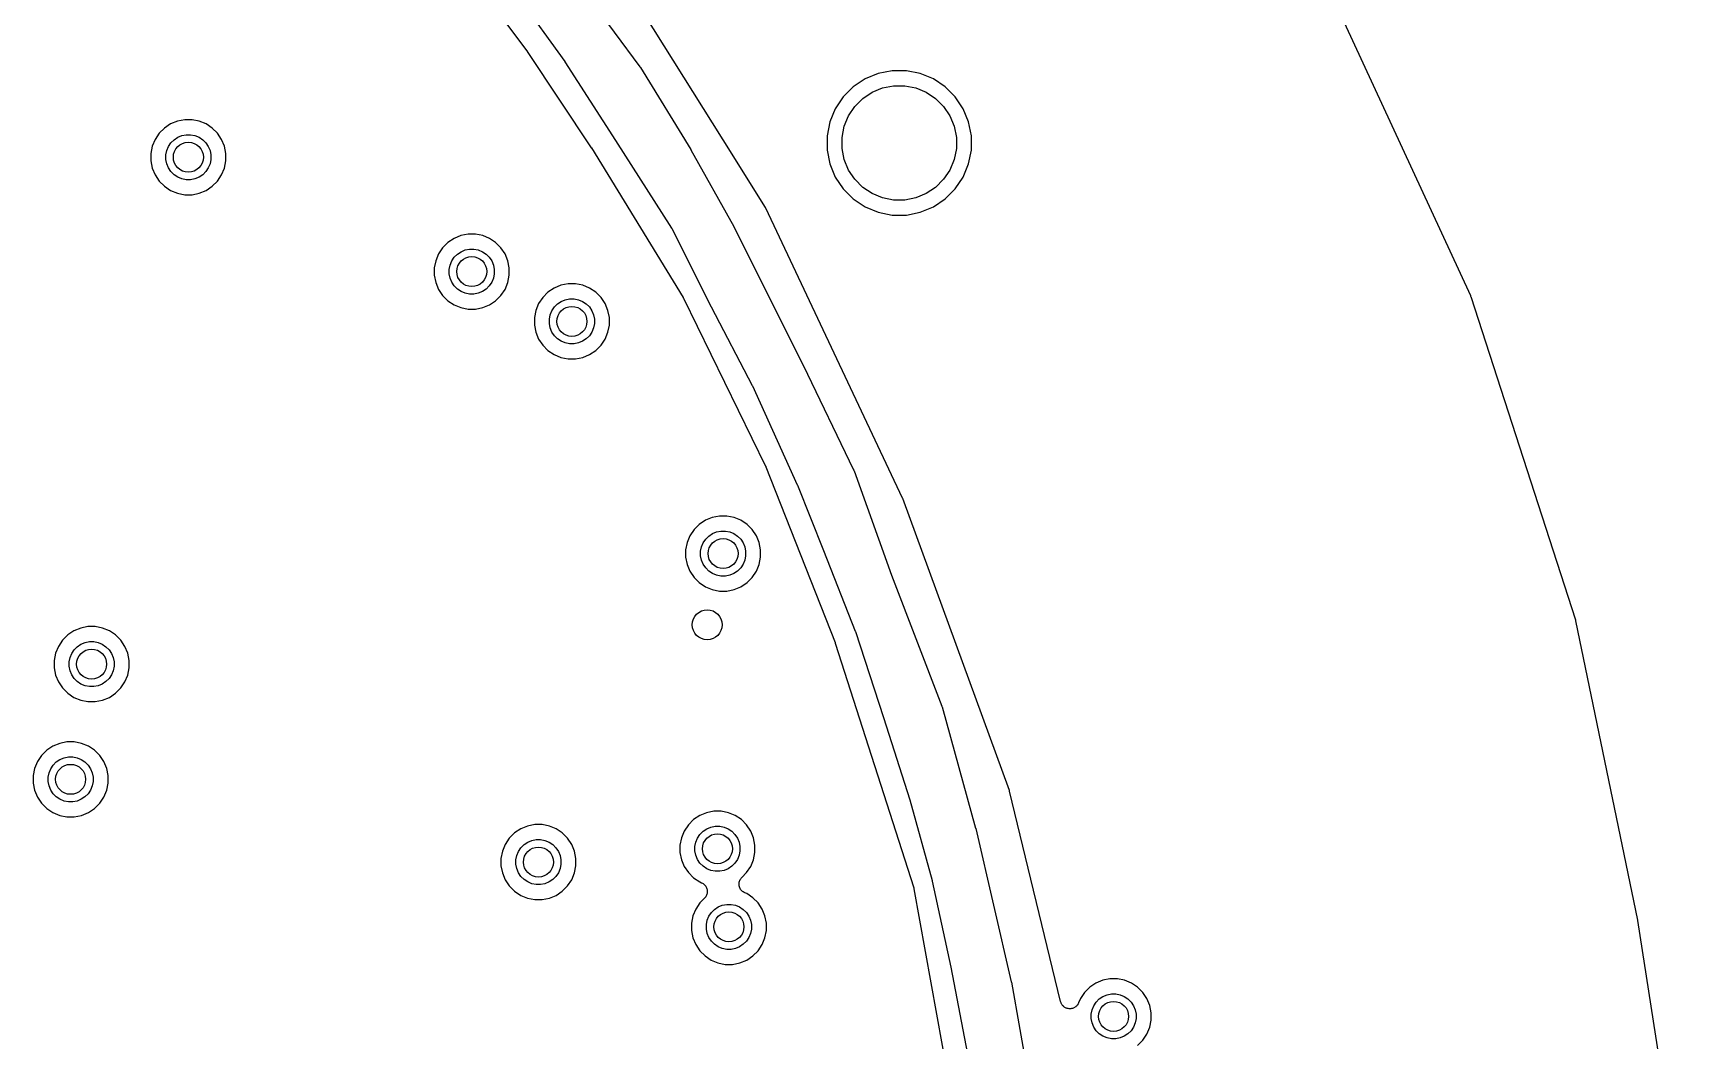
# Model space of a CAD drawing. Extents: x 76.5 to 170.9, y -170.6 to -83.1.
# Drawn here: x 148.55 to 170.65, y -120.69 to -107.25 of the extents above; entities that cross this region are included whole.
import ezdxf

# ---------------------------------------------------------------- set-up
doc = ezdxf.new("R2010")
doc.units = 0
doc.header["$MEASUREMENT"] = 0
doc.layers.add('BLACK', color=7, linetype='CONTINUOUS')

msp = doc.modelspace()

# ---------------------------------------------------------------- linework, layer by layer
at = {"layer": 'BLACK', "linetype": 'CONTINUOUS'}
for p, q in [((153.227, -104.935), (155.146, -107.503)), ((157.756, -108.676), (156.1, -106.034)), ((155.523, -106.181), (156.645, -107.701)), ((155.647, -107.629), (154.798, -106.456)), ((165.9, -106.811), (167.72, -110.749)), ((155.146, -107.503), (155.147, -107.504)), ((155.147, -107.504), (155.148, -107.507)), ((155.148, -107.507), (155.15, -107.509)), ((155.15, -107.509), (155.997, -108.779)), ((155.649, -107.632), (155.647, -107.629)), ((156.323, -108.681), (155.649, -107.632)), ((156.645, -107.701), (156.646, -107.703)), ((156.646, -107.703), (156.648, -107.707)), ((156.648, -107.707), (156.651, -107.71)), ((156.651, -107.71), (157.322, -108.804)), ((159.822, -107.791), (159.647, -107.863)), ((160.008, -107.754), (159.822, -107.791)), ((160.198, -107.754), (160.008, -107.754)), ((160.384, -107.791), (160.198, -107.754)), ((160.559, -107.863), (160.384, -107.791)), ((159.49, -107.968), (159.356, -108.102)), ((159.647, -107.863), (159.49, -107.968)), ((159.742, -108.04), (159.881, -107.983)), ((159.881, -107.983), (160.028, -107.954)), ((160.028, -107.954), (160.178, -107.954)), ((160.178, -107.954), (160.325, -107.983)), ((160.325, -107.983), (160.464, -108.04)), ((160.716, -107.968), (160.559, -107.863)), ((160.85, -108.102), (160.716, -107.968)), ((159.251, -108.26), (159.178, -108.435)), ((159.356, -108.102), (159.251, -108.26)), ((159.428, -108.355), (159.511, -108.23)), ((159.511, -108.23), (159.617, -108.124)), ((159.617, -108.124), (159.742, -108.04)), ((160.464, -108.04), (160.589, -108.124)), ((160.589, -108.124), (160.695, -108.23)), ((160.695, -108.23), (160.778, -108.355)), ((160.956, -108.26), (160.85, -108.102)), ((161.028, -108.435), (160.956, -108.26)), ((150.386, -108.463), (150.304, -108.517)), ((150.477, -108.425), (150.386, -108.463)), ((150.574, -108.406), (150.477, -108.425)), ((150.672, -108.406), (150.574, -108.406)), ((150.769, -108.425), (150.672, -108.406)), ((150.86, -108.463), (150.769, -108.425)), ((150.942, -108.517), (150.86, -108.463)), ((159.178, -108.435), (159.141, -108.621)), ((159.37, -108.493), (159.428, -108.355)), ((160.778, -108.355), (160.836, -108.493)), ((161.065, -108.621), (161.028, -108.435)), ((150.18, -108.669), (150.142, -108.76)), ((150.235, -108.587), (150.18, -108.669)), ((150.304, -108.517), (150.235, -108.587)), ((150.39, -108.714), (150.432, -108.673)), ((150.432, -108.673), (150.481, -108.64)), ((150.481, -108.64), (150.536, -108.617)), ((150.536, -108.617), (150.594, -108.606)), ((150.594, -108.606), (150.653, -108.606)), ((150.653, -108.606), (150.711, -108.617)), ((150.711, -108.617), (150.765, -108.64)), ((150.765, -108.64), (150.814, -108.673)), ((150.814, -108.673), (150.856, -108.714)), ((151.011, -108.587), (150.942, -108.517)), ((151.066, -108.669), (151.011, -108.587)), ((151.104, -108.76), (151.066, -108.669)), ((157.071, -109.853), (156.323, -108.681)), ((158.321, -109.577), (157.756, -108.676)), ((159.141, -108.621), (159.141, -108.81)), ((159.341, -108.641), (159.37, -108.493)), ((159.341, -108.791), (159.341, -108.641)), ((160.836, -108.493), (160.865, -108.641)), ((160.865, -108.641), (160.865, -108.791)), ((161.065, -108.81), (161.065, -108.621)), ((150.142, -108.76), (150.123, -108.856)), ((150.123, -108.856), (150.123, -108.955)), ((150.323, -108.876), (150.335, -108.818)), ((150.323, -108.935), (150.323, -108.876)), ((150.335, -108.818), (150.357, -108.764)), ((150.357, -108.764), (150.39, -108.714)), ((150.856, -108.714), (150.889, -108.764)), ((150.889, -108.764), (150.912, -108.818)), ((150.912, -108.818), (150.923, -108.876)), ((150.923, -108.876), (150.923, -108.935)), ((151.123, -108.856), (151.104, -108.76)), ((151.123, -108.955), (151.123, -108.856)), ((155.997, -108.779), (155.998, -108.78)), ((155.998, -108.78), (155.998, -108.782)), ((155.998, -108.782), (155.999, -108.783)), ((155.999, -108.783), (157.22, -110.776)), ((157.322, -108.804), (157.323, -108.805)), ((157.323, -108.805), (157.323, -108.807)), ((157.323, -108.807), (157.324, -108.808)), ((157.324, -108.808), (157.897, -109.828)), ((159.141, -108.81), (159.178, -108.996)), ((159.37, -108.938), (159.341, -108.791)), ((160.865, -108.791), (160.836, -108.938)), ((161.028, -108.996), (161.065, -108.81)), ((150.123, -108.955), (150.142, -109.052)), ((150.142, -109.052), (150.18, -109.143)), ((150.18, -109.143), (150.235, -109.224)), ((150.335, -108.993), (150.323, -108.935)), ((150.357, -109.048), (150.335, -108.993)), ((150.39, -109.097), (150.357, -109.048)), ((150.432, -109.139), (150.39, -109.097)), ((150.481, -109.172), (150.432, -109.139)), ((150.814, -109.139), (150.765, -109.172)), ((150.856, -109.097), (150.814, -109.139)), ((150.889, -109.048), (150.856, -109.097)), ((150.912, -108.993), (150.889, -109.048)), ((150.923, -108.935), (150.912, -108.993)), ((151.011, -109.224), (151.066, -109.143)), ((151.066, -109.143), (151.104, -109.052)), ((151.104, -109.052), (151.123, -108.955)), ((159.178, -108.996), (159.251, -109.171)), ((159.428, -109.077), (159.37, -108.938)), ((159.511, -109.201), (159.428, -109.077)), ((160.778, -109.077), (160.695, -109.201)), ((160.836, -108.938), (160.778, -109.077)), ((160.956, -109.171), (161.028, -108.996)), ((150.235, -109.224), (150.304, -109.294)), ((150.304, -109.294), (150.386, -109.349)), ((150.386, -109.349), (150.477, -109.386)), ((150.536, -109.194), (150.481, -109.172)), ((150.594, -109.206), (150.536, -109.194)), ((150.653, -109.206), (150.594, -109.206)), ((150.711, -109.194), (150.653, -109.206)), ((150.765, -109.172), (150.711, -109.194)), ((150.769, -109.386), (150.86, -109.349)), ((150.86, -109.349), (150.942, -109.294)), ((150.942, -109.294), (151.011, -109.224)), ((159.251, -109.171), (159.356, -109.329)), ((159.356, -109.329), (159.49, -109.463)), ((159.617, -109.308), (159.511, -109.201)), ((159.742, -109.391), (159.617, -109.308)), ((160.589, -109.308), (160.464, -109.391)), ((160.695, -109.201), (160.589, -109.308)), ((160.716, -109.463), (160.85, -109.329)), ((160.85, -109.329), (160.956, -109.171)), ((150.477, -109.386), (150.574, -109.406)), ((150.574, -109.406), (150.672, -109.406)), ((150.672, -109.406), (150.769, -109.386)), ((158.325, -109.584), (158.321, -109.577)), ((160.147, -113.453), (158.325, -109.584)), ((159.49, -109.463), (159.647, -109.568)), ((159.647, -109.568), (159.822, -109.641)), ((159.881, -109.448), (159.742, -109.391)), ((160.028, -109.478), (159.881, -109.448)), ((160.178, -109.478), (160.028, -109.478)), ((160.325, -109.448), (160.178, -109.478)), ((160.464, -109.391), (160.325, -109.448)), ((160.384, -109.641), (160.559, -109.568)), ((160.559, -109.568), (160.716, -109.463)), ((159.822, -109.641), (160.008, -109.678)), ((160.008, -109.678), (160.198, -109.678)), ((160.198, -109.678), (160.384, -109.641)), ((154.166, -109.988), (154.084, -110.043)), ((154.257, -109.951), (154.166, -109.988)), ((154.353, -109.931), (154.257, -109.951)), ((154.452, -109.931), (154.353, -109.931)), ((154.549, -109.951), (154.452, -109.931)), ((154.64, -109.988), (154.549, -109.951)), ((154.721, -110.043), (154.64, -109.988)), ((157.075, -109.859), (157.071, -109.853)), ((157.598, -110.905), (157.075, -109.859)), ((157.897, -109.828), (157.897, -109.83)), ((157.897, -109.83), (157.898, -109.832)), ((157.898, -109.832), (157.899, -109.833)), ((157.899, -109.833), (158.823, -111.68)), ((153.96, -110.195), (153.922, -110.286)), ((154.014, -110.113), (153.96, -110.195)), ((154.084, -110.043), (154.014, -110.113)), ((154.137, -110.289), (154.17, -110.24)), ((154.17, -110.24), (154.211, -110.198)), ((154.211, -110.198), (154.261, -110.166)), ((154.261, -110.166), (154.315, -110.143)), ((154.315, -110.143), (154.373, -110.131)), ((154.373, -110.131), (154.432, -110.131)), ((154.432, -110.131), (154.49, -110.143)), ((154.49, -110.143), (154.545, -110.166)), ((154.545, -110.166), (154.594, -110.198)), ((154.594, -110.198), (154.636, -110.24)), ((154.636, -110.24), (154.669, -110.289)), ((154.791, -110.113), (154.721, -110.043)), ((154.846, -110.195), (154.791, -110.113)), ((154.883, -110.286), (154.846, -110.195)), ((153.922, -110.286), (153.903, -110.382)), ((153.903, -110.382), (153.903, -110.481)), ((154.103, -110.402), (154.114, -110.344)), ((154.103, -110.461), (154.103, -110.402)), ((154.114, -110.519), (154.103, -110.461)), ((154.114, -110.344), (154.137, -110.289)), ((154.669, -110.289), (154.691, -110.344)), ((154.691, -110.344), (154.703, -110.402)), ((154.703, -110.461), (154.691, -110.519)), ((154.703, -110.402), (154.703, -110.461)), ((154.903, -110.382), (154.883, -110.286)), ((154.903, -110.481), (154.903, -110.382)), ((153.903, -110.481), (153.922, -110.577)), ((153.922, -110.577), (153.96, -110.668)), ((153.96, -110.668), (154.014, -110.75)), ((154.137, -110.574), (154.114, -110.519)), ((154.17, -110.623), (154.137, -110.574)), ((154.211, -110.665), (154.17, -110.623)), ((154.261, -110.697), (154.211, -110.665)), ((154.594, -110.665), (154.545, -110.697)), ((154.636, -110.623), (154.594, -110.665)), ((154.669, -110.574), (154.636, -110.623)), ((154.691, -110.519), (154.669, -110.574)), ((154.791, -110.75), (154.846, -110.668)), ((154.846, -110.668), (154.883, -110.577)), ((154.883, -110.577), (154.903, -110.481)), ((155.501, -110.652), (155.419, -110.706)), ((155.592, -110.614), (155.501, -110.652)), ((155.688, -110.595), (155.592, -110.614)), ((155.787, -110.595), (155.688, -110.595)), ((155.883, -110.614), (155.787, -110.595)), ((155.974, -110.652), (155.883, -110.614)), ((156.056, -110.706), (155.974, -110.652)), ((154.014, -110.75), (154.084, -110.82)), ((154.084, -110.82), (154.166, -110.875)), ((154.166, -110.875), (154.257, -110.912)), ((154.315, -110.72), (154.261, -110.697)), ((154.373, -110.731), (154.315, -110.72)), ((154.432, -110.731), (154.373, -110.731)), ((154.49, -110.72), (154.432, -110.731)), ((154.545, -110.697), (154.49, -110.72)), ((154.549, -110.912), (154.64, -110.875)), ((154.64, -110.875), (154.721, -110.82)), ((154.721, -110.82), (154.791, -110.75)), ((155.294, -110.858), (155.257, -110.949)), ((155.349, -110.776), (155.294, -110.858)), ((155.419, -110.706), (155.349, -110.776)), ((155.472, -110.953), (155.504, -110.903)), ((155.504, -110.903), (155.546, -110.862)), ((155.546, -110.862), (155.595, -110.829)), ((155.595, -110.829), (155.65, -110.806)), ((155.65, -110.806), (155.708, -110.795)), ((155.708, -110.795), (155.767, -110.795)), ((155.767, -110.795), (155.825, -110.806)), ((155.825, -110.806), (155.88, -110.829)), ((155.88, -110.829), (155.929, -110.862)), ((155.929, -110.862), (155.971, -110.903)), ((155.971, -110.903), (156.003, -110.953)), ((156.126, -110.776), (156.056, -110.706)), ((156.181, -110.858), (156.126, -110.776)), ((156.218, -110.949), (156.181, -110.858)), ((157.22, -110.776), (157.221, -110.777)), ((157.221, -110.777), (157.223, -110.782)), ((157.223, -110.782), (157.226, -110.786)), ((157.226, -110.786), (158.321, -113.026)), ((157.599, -110.907), (157.598, -110.905)), ((157.598, -110.905), (157.598, -110.905)), ((157.598, -110.905), (157.598, -110.905)), ((158.147, -111.954), (157.599, -110.907)), ((167.72, -110.749), (167.721, -110.75)), ((167.721, -110.75), (167.723, -110.757)), ((167.723, -110.757), (167.725, -110.763)), ((167.725, -110.763), (169.121, -115.074)), ((154.257, -110.912), (154.353, -110.931)), ((154.353, -110.931), (154.452, -110.931)), ((154.452, -110.931), (154.549, -110.912)), ((155.257, -110.949), (155.238, -111.045)), ((155.238, -111.045), (155.238, -111.144)), ((155.438, -111.065), (155.449, -111.007)), ((155.438, -111.124), (155.438, -111.065)), ((155.449, -111.182), (155.438, -111.124)), ((155.449, -111.007), (155.472, -110.953)), ((156.003, -110.953), (156.026, -111.007)), ((156.026, -111.007), (156.038, -111.065)), ((156.038, -111.124), (156.026, -111.182)), ((156.038, -111.065), (156.038, -111.124)), ((156.238, -111.045), (156.218, -110.949)), ((156.238, -111.144), (156.238, -111.045)), ((155.238, -111.144), (155.257, -111.24)), ((155.257, -111.24), (155.294, -111.331)), ((155.294, -111.331), (155.349, -111.413)), ((155.472, -111.237), (155.449, -111.182)), ((155.504, -111.286), (155.472, -111.237)), ((155.546, -111.328), (155.504, -111.286)), ((155.595, -111.36), (155.546, -111.328)), ((155.929, -111.328), (155.88, -111.36)), ((155.971, -111.286), (155.929, -111.328)), ((156.003, -111.237), (155.971, -111.286)), ((156.026, -111.182), (156.003, -111.237)), ((156.126, -111.413), (156.181, -111.331)), ((156.181, -111.331), (156.218, -111.24)), ((156.218, -111.24), (156.238, -111.144)), ((155.349, -111.413), (155.419, -111.483)), ((155.419, -111.483), (155.501, -111.538)), ((155.501, -111.538), (155.592, -111.575)), ((155.65, -111.383), (155.595, -111.36)), ((155.708, -111.395), (155.65, -111.383)), ((155.767, -111.395), (155.708, -111.395)), ((155.825, -111.383), (155.767, -111.395)), ((155.88, -111.36), (155.825, -111.383)), ((155.883, -111.575), (155.974, -111.538)), ((155.974, -111.538), (156.056, -111.483)), ((156.056, -111.483), (156.126, -111.413)), ((155.592, -111.575), (155.688, -111.595)), ((155.688, -111.595), (155.787, -111.595)), ((155.787, -111.595), (155.883, -111.575)), ((158.823, -111.68), (158.823, -111.681)), ((158.823, -111.681), (158.823, -111.681)), ((158.823, -111.681), (158.823, -111.681)), ((158.823, -111.681), (159.495, -113.075)), ((158.149, -111.957), (158.147, -111.954)), ((158.748, -113.279), (158.149, -111.957)), ((158.321, -113.026), (158.322, -113.028)), ((158.322, -113.028), (158.323, -113.032)), ((158.323, -113.032), (158.325, -113.035)), ((158.325, -113.035), (159.247, -115.377)), ((159.495, -113.075), (159.496, -113.076)), ((159.496, -113.076), (159.498, -113.082)), ((159.498, -113.082), (159.5, -113.087)), ((159.5, -113.087), (159.998, -114.48)), ((158.749, -113.282), (158.748, -113.279)), ((159.098, -114.155), (158.749, -113.282)), ((160.149, -113.458), (160.147, -113.453)), ((161.572, -117.352), (160.149, -113.458)), ((157.519, -113.748), (157.437, -113.802)), ((157.61, -113.71), (157.519, -113.748)), ((157.706, -113.691), (157.61, -113.71)), ((157.805, -113.691), (157.706, -113.691)), ((157.901, -113.71), (157.805, -113.691)), ((157.992, -113.748), (157.901, -113.71)), ((158.074, -113.802), (157.992, -113.748)), ((157.312, -113.954), (157.275, -114.045)), ((157.367, -113.872), (157.312, -113.954)), ((157.437, -113.802), (157.367, -113.872)), ((157.49, -114.049), (157.522, -113.999)), ((157.522, -113.999), (157.564, -113.958)), ((157.564, -113.958), (157.613, -113.925)), ((157.613, -113.925), (157.668, -113.902)), ((157.668, -113.902), (157.726, -113.891)), ((157.726, -113.891), (157.785, -113.891)), ((157.785, -113.891), (157.843, -113.902)), ((157.843, -113.902), (157.898, -113.925)), ((157.898, -113.925), (157.947, -113.958)), ((157.947, -113.958), (157.989, -113.999)), ((157.989, -113.999), (158.021, -114.049)), ((158.144, -113.872), (158.074, -113.802)), ((158.199, -113.954), (158.144, -113.872)), ((158.236, -114.045), (158.199, -113.954)), ((157.275, -114.045), (157.255, -114.141)), ((157.255, -114.141), (157.255, -114.24)), ((157.455, -114.161), (157.467, -114.103)), ((157.455, -114.22), (157.455, -114.161)), ((157.467, -114.278), (157.455, -114.22)), ((157.467, -114.103), (157.49, -114.049)), ((158.021, -114.049), (158.044, -114.103)), ((158.044, -114.103), (158.055, -114.161)), ((158.055, -114.22), (158.044, -114.278)), ((158.055, -114.161), (158.055, -114.22)), ((158.255, -114.141), (158.236, -114.045)), ((158.255, -114.24), (158.255, -114.141)), ((159.098, -114.156), (159.098, -114.155)), ((159.522, -115.229), (159.098, -114.156)), ((159.098, -114.156), (159.098, -114.156)), ((157.255, -114.24), (157.275, -114.337)), ((157.275, -114.337), (157.312, -114.428)), ((157.312, -114.428), (157.367, -114.509)), ((157.49, -114.333), (157.467, -114.278)), ((157.522, -114.382), (157.49, -114.333)), ((157.564, -114.424), (157.522, -114.382)), ((157.613, -114.457), (157.564, -114.424)), ((157.947, -114.424), (157.898, -114.457)), ((157.989, -114.382), (157.947, -114.424)), ((158.021, -114.333), (157.989, -114.382)), ((158.044, -114.278), (158.021, -114.333)), ((158.144, -114.509), (158.199, -114.428)), ((158.199, -114.428), (158.236, -114.337)), ((158.236, -114.337), (158.255, -114.24)), ((157.367, -114.509), (157.437, -114.579)), ((157.437, -114.579), (157.519, -114.634)), ((157.519, -114.634), (157.61, -114.671)), ((157.668, -114.479), (157.613, -114.457)), ((157.726, -114.491), (157.668, -114.479)), ((157.785, -114.491), (157.726, -114.491)), ((157.843, -114.479), (157.785, -114.491)), ((157.898, -114.457), (157.843, -114.479)), ((157.901, -114.671), (157.992, -114.634)), ((157.992, -114.634), (158.074, -114.579)), ((158.074, -114.579), (158.144, -114.509)), ((159.998, -114.48), (159.998, -114.481)), ((159.998, -114.481), (160.671, -116.225)), ((157.61, -114.671), (157.706, -114.691)), ((157.706, -114.691), (157.805, -114.691)), ((157.805, -114.691), (157.901, -114.671)), ((169.121, -115.074), (169.121, -115.076)), ((169.121, -115.076), (169.123, -115.082)), ((169.123, -115.082), (169.124, -115.088)), ((169.124, -115.088), (169.947, -119.078)), ((149.014, -115.277), (148.945, -115.347)), ((149.096, -115.223), (149.014, -115.277)), ((149.187, -115.185), (149.096, -115.223)), ((149.284, -115.166), (149.187, -115.185)), ((149.382, -115.166), (149.284, -115.166)), ((149.479, -115.185), (149.382, -115.166)), ((149.57, -115.223), (149.479, -115.185)), ((149.652, -115.277), (149.57, -115.223)), ((149.721, -115.347), (149.652, -115.277)), ((159.524, -115.233), (159.522, -115.229)), ((159.898, -116.381), (159.524, -115.233)), ((148.852, -115.52), (148.833, -115.616)), ((148.89, -115.429), (148.852, -115.52)), ((148.945, -115.347), (148.89, -115.429)), ((149.045, -115.578), (149.067, -115.524)), ((149.067, -115.524), (149.1, -115.474)), ((149.1, -115.474), (149.142, -115.433)), ((149.142, -115.433), (149.191, -115.4)), ((149.191, -115.4), (149.246, -115.377)), ((149.246, -115.377), (149.304, -115.366)), ((149.304, -115.366), (149.363, -115.366)), ((149.363, -115.366), (149.421, -115.377)), ((149.421, -115.377), (149.475, -115.4)), ((149.475, -115.4), (149.524, -115.433)), ((149.524, -115.433), (149.566, -115.474)), ((149.566, -115.474), (149.599, -115.524)), ((149.599, -115.524), (149.622, -115.578)), ((149.776, -115.429), (149.721, -115.347)), ((149.814, -115.52), (149.776, -115.429)), ((149.833, -115.616), (149.814, -115.52)), ((159.247, -115.377), (159.247, -115.379)), ((159.247, -115.379), (159.248, -115.382)), ((159.248, -115.382), (159.249, -115.385)), ((159.249, -115.385), (160.296, -118.648)), ((148.833, -115.616), (148.833, -115.715)), ((148.833, -115.715), (148.852, -115.812)), ((149.033, -115.636), (149.045, -115.578)), ((149.033, -115.695), (149.033, -115.636)), ((149.045, -115.753), (149.033, -115.695)), ((149.067, -115.808), (149.045, -115.753)), ((149.622, -115.753), (149.599, -115.808)), ((149.622, -115.578), (149.633, -115.636)), ((149.633, -115.695), (149.622, -115.753)), ((149.633, -115.636), (149.633, -115.695)), ((149.814, -115.812), (149.833, -115.715)), ((149.833, -115.715), (149.833, -115.616)), ((148.852, -115.812), (148.89, -115.903)), ((148.89, -115.903), (148.945, -115.984)), ((148.945, -115.984), (149.014, -116.054)), ((149.1, -115.857), (149.067, -115.808)), ((149.142, -115.899), (149.1, -115.857)), ((149.191, -115.932), (149.142, -115.899)), ((149.246, -115.954), (149.191, -115.932)), ((149.304, -115.966), (149.246, -115.954)), ((149.363, -115.966), (149.304, -115.966)), ((149.421, -115.954), (149.363, -115.966)), ((149.475, -115.932), (149.421, -115.954)), ((149.524, -115.899), (149.475, -115.932)), ((149.566, -115.857), (149.524, -115.899)), ((149.599, -115.808), (149.566, -115.857)), ((149.652, -116.054), (149.721, -115.984)), ((149.721, -115.984), (149.776, -115.903)), ((149.776, -115.903), (149.814, -115.812)), ((149.014, -116.054), (149.096, -116.109)), ((149.096, -116.109), (149.187, -116.146)), ((149.187, -116.146), (149.284, -116.166)), ((149.284, -116.166), (149.382, -116.166)), ((149.382, -116.166), (149.479, -116.146)), ((149.479, -116.146), (149.57, -116.109)), ((149.57, -116.109), (149.652, -116.054)), ((160.248, -117.48), (159.898, -116.381)), ((160.671, -116.225), (160.671, -116.227)), ((160.671, -116.227), (160.673, -116.232)), ((160.673, -116.232), (160.675, -116.237)), ((160.675, -116.237), (161.122, -117.853)), ((148.734, -116.814), (148.665, -116.884)), ((148.816, -116.759), (148.734, -116.814)), ((148.907, -116.722), (148.816, -116.759)), ((149.004, -116.702), (148.907, -116.722)), ((149.102, -116.702), (149.004, -116.702)), ((149.199, -116.722), (149.102, -116.702)), ((149.29, -116.759), (149.199, -116.722)), ((149.372, -116.814), (149.29, -116.759)), ((149.441, -116.884), (149.372, -116.814)), ((148.572, -117.057), (148.553, -117.153)), ((148.61, -116.966), (148.572, -117.057)), ((148.665, -116.884), (148.61, -116.966)), ((148.765, -117.115), (148.787, -117.06)), ((148.787, -117.06), (148.82, -117.011)), ((148.82, -117.011), (148.862, -116.969)), ((148.862, -116.969), (148.911, -116.937)), ((148.911, -116.937), (148.966, -116.914)), ((148.966, -116.914), (149.024, -116.902)), ((149.024, -116.902), (149.083, -116.902)), ((149.083, -116.902), (149.141, -116.914)), ((149.141, -116.914), (149.195, -116.937)), ((149.195, -116.937), (149.244, -116.969)), ((149.244, -116.969), (149.286, -117.011)), ((149.286, -117.011), (149.319, -117.06)), ((149.319, -117.06), (149.342, -117.115)), ((149.496, -116.966), (149.441, -116.884)), ((149.534, -117.057), (149.496, -116.966)), ((149.553, -117.153), (149.534, -117.057)), ((148.553, -117.153), (148.553, -117.252)), ((148.553, -117.252), (148.572, -117.348)), ((148.753, -117.173), (148.765, -117.115)), ((148.753, -117.232), (148.753, -117.173)), ((148.765, -117.29), (148.753, -117.232)), ((148.787, -117.345), (148.765, -117.29)), ((149.342, -117.29), (149.319, -117.345)), ((149.342, -117.115), (149.353, -117.173)), ((149.353, -117.232), (149.342, -117.29)), ((149.353, -117.173), (149.353, -117.232)), ((149.534, -117.348), (149.553, -117.252)), ((149.553, -117.252), (149.553, -117.153)), ((148.572, -117.348), (148.61, -117.439)), ((148.61, -117.439), (148.665, -117.521)), ((148.665, -117.521), (148.734, -117.591)), ((148.82, -117.394), (148.787, -117.345)), ((148.862, -117.435), (148.82, -117.394)), ((148.911, -117.468), (148.862, -117.435)), ((148.966, -117.491), (148.911, -117.468)), ((149.024, -117.502), (148.966, -117.491)), ((149.083, -117.502), (149.024, -117.502)), ((149.141, -117.491), (149.083, -117.502)), ((149.195, -117.468), (149.141, -117.491)), ((149.244, -117.435), (149.195, -117.468)), ((149.286, -117.394), (149.244, -117.435)), ((149.319, -117.345), (149.286, -117.394)), ((149.372, -117.591), (149.441, -117.521)), ((149.441, -117.521), (149.496, -117.439)), ((149.496, -117.439), (149.534, -117.348)), ((160.248, -117.482), (160.248, -117.48)), ((160.548, -118.554), (160.248, -117.482)), ((161.574, -117.359), (161.572, -117.352)), ((162.255, -120.165), (161.574, -117.359)), ((148.734, -117.591), (148.816, -117.646)), ((148.816, -117.646), (148.907, -117.683)), ((148.907, -117.683), (149.004, -117.702)), ((149.004, -117.702), (149.102, -117.702)), ((149.102, -117.702), (149.199, -117.683)), ((149.199, -117.683), (149.29, -117.646)), ((149.29, -117.646), (149.372, -117.591)), ((157.361, -117.739), (157.291, -117.809)), ((157.442, -117.685), (157.361, -117.739)), ((157.533, -117.647), (157.442, -117.685)), ((157.63, -117.628), (157.533, -117.647)), ((157.729, -117.628), (157.63, -117.628)), ((157.825, -117.647), (157.729, -117.628)), ((157.916, -117.685), (157.825, -117.647)), ((157.998, -117.739), (157.916, -117.685)), ((158.068, -117.809), (157.998, -117.739)), ((154.973, -117.917), (154.903, -117.987)), ((155.055, -117.862), (154.973, -117.917)), ((155.146, -117.825), (155.055, -117.862)), ((155.242, -117.805), (155.146, -117.825)), ((155.341, -117.805), (155.242, -117.805)), ((155.438, -117.825), (155.341, -117.805)), ((155.529, -117.862), (155.438, -117.825)), ((155.61, -117.917), (155.529, -117.862)), ((155.68, -117.987), (155.61, -117.917)), ((157.236, -117.891), (157.199, -117.982)), ((157.291, -117.809), (157.236, -117.891)), ((157.413, -117.986), (157.446, -117.936)), ((157.446, -117.936), (157.488, -117.895)), ((157.488, -117.895), (157.537, -117.862)), ((157.537, -117.862), (157.592, -117.839)), ((157.592, -117.839), (157.65, -117.828)), ((157.65, -117.828), (157.709, -117.828)), ((157.709, -117.828), (157.767, -117.839)), ((157.767, -117.839), (157.821, -117.862)), ((157.821, -117.862), (157.871, -117.895)), ((157.871, -117.895), (157.912, -117.936)), ((157.912, -117.936), (157.945, -117.986)), ((158.122, -117.891), (158.068, -117.809)), ((158.16, -117.982), (158.122, -117.891)), ((161.122, -117.853), (161.123, -117.855)), ((161.123, -117.855), (161.123, -117.857)), ((161.123, -117.857), (161.124, -117.858)), ((161.124, -117.858), (161.597, -119.903)), ((154.811, -118.16), (154.792, -118.256)), ((154.849, -118.069), (154.811, -118.16)), ((154.903, -117.987), (154.849, -118.069)), ((155.003, -118.218), (155.026, -118.163)), ((155.026, -118.163), (155.059, -118.114)), ((155.059, -118.114), (155.1, -118.072)), ((155.1, -118.072), (155.15, -118.04)), ((155.15, -118.04), (155.204, -118.017)), ((155.204, -118.017), (155.262, -118.005)), ((155.262, -118.005), (155.321, -118.005)), ((155.321, -118.005), (155.379, -118.017)), ((155.379, -118.017), (155.434, -118.04)), ((155.434, -118.04), (155.483, -118.072)), ((155.483, -118.072), (155.525, -118.114)), ((155.525, -118.114), (155.558, -118.163)), ((155.558, -118.163), (155.58, -118.218)), ((155.735, -118.069), (155.68, -117.987)), ((155.754, -118.114), (155.735, -118.069)), ((155.754, -118.115), (155.754, -118.114)), ((155.772, -118.16), (155.754, -118.115)), ((155.792, -118.256), (155.772, -118.16)), ((157.199, -117.982), (157.179, -118.078)), ((157.179, -118.078), (157.179, -118.177)), ((157.179, -118.177), (157.199, -118.274)), ((157.379, -118.098), (157.391, -118.04)), ((157.379, -118.157), (157.379, -118.098)), ((157.391, -118.215), (157.379, -118.157)), ((157.391, -118.04), (157.413, -117.986)), ((157.945, -117.986), (157.968, -118.04)), ((157.968, -118.04), (157.979, -118.098)), ((157.979, -118.157), (157.968, -118.215)), ((157.979, -118.098), (157.979, -118.157)), ((158.179, -118.078), (158.16, -117.982)), ((158.16, -118.274), (158.179, -118.177)), ((158.179, -118.177), (158.179, -118.078)), ((154.792, -118.256), (154.792, -118.355)), ((154.792, -118.355), (154.811, -118.451)), ((154.992, -118.276), (155.003, -118.218)), ((154.992, -118.335), (154.992, -118.276)), ((155.003, -118.393), (154.992, -118.335)), ((155.026, -118.448), (155.003, -118.393)), ((155.58, -118.393), (155.558, -118.448)), ((155.58, -118.218), (155.592, -118.276)), ((155.592, -118.335), (155.58, -118.393)), ((155.592, -118.276), (155.592, -118.335)), ((155.772, -118.451), (155.792, -118.355)), ((155.792, -118.355), (155.792, -118.256)), ((157.199, -118.274), (157.236, -118.365)), ((157.236, -118.365), (157.291, -118.446)), ((157.413, -118.27), (157.391, -118.215)), ((157.446, -118.319), (157.413, -118.27)), ((157.488, -118.361), (157.446, -118.319)), ((157.537, -118.394), (157.488, -118.361)), ((157.592, -118.416), (157.537, -118.394)), ((157.65, -118.428), (157.592, -118.416)), ((157.767, -118.416), (157.709, -118.428)), ((157.821, -118.394), (157.767, -118.416)), ((157.871, -118.361), (157.821, -118.394)), ((157.912, -118.319), (157.871, -118.361)), ((157.945, -118.27), (157.912, -118.319)), ((157.968, -118.215), (157.945, -118.27)), ((158.068, -118.446), (158.122, -118.365)), ((158.122, -118.365), (158.16, -118.274)), ((154.811, -118.451), (154.849, -118.542)), ((154.849, -118.542), (154.903, -118.624)), ((154.903, -118.624), (154.973, -118.694)), ((155.059, -118.497), (155.026, -118.448)), ((155.1, -118.539), (155.059, -118.497)), ((155.15, -118.571), (155.1, -118.539)), ((155.204, -118.594), (155.15, -118.571)), ((155.262, -118.605), (155.204, -118.594)), ((155.321, -118.605), (155.262, -118.605)), ((155.379, -118.594), (155.321, -118.605)), ((155.434, -118.571), (155.379, -118.594)), ((155.483, -118.539), (155.434, -118.571)), ((155.525, -118.497), (155.483, -118.539)), ((155.558, -118.448), (155.525, -118.497)), ((155.61, -118.694), (155.68, -118.624)), ((155.68, -118.624), (155.735, -118.542)), ((155.735, -118.542), (155.772, -118.451)), ((157.291, -118.446), (157.361, -118.516)), ((157.361, -118.516), (157.442, -118.571)), ((157.442, -118.571), (157.465, -118.58)), ((157.465, -118.58), (157.466, -118.581)), ((157.466, -118.581), (157.466, -118.581)), ((157.466, -118.581), (157.466, -118.581)), ((157.466, -118.581), (157.467, -118.581)), ((157.467, -118.581), (157.478, -118.587)), ((157.478, -118.587), (157.488, -118.592)), ((157.488, -118.592), (157.488, -118.593)), ((157.488, -118.593), (157.488, -118.593)), ((157.488, -118.593), (157.498, -118.601)), ((157.498, -118.601), (157.507, -118.608)), ((157.507, -118.608), (157.507, -118.609)), ((157.507, -118.609), (157.507, -118.609)), ((157.507, -118.609), (157.515, -118.618)), ((157.515, -118.618), (157.523, -118.628)), ((157.523, -118.628), (157.523, -118.628)), ((157.523, -118.628), (157.523, -118.628)), ((157.523, -118.628), (157.529, -118.639)), ((157.529, -118.639), (157.534, -118.65)), ((157.709, -118.428), (157.65, -118.428)), ((157.967, -118.598), (157.969, -118.586)), ((157.967, -118.599), (157.967, -118.598)), ((157.967, -118.598), (157.967, -118.598)), ((157.969, -118.611), (157.967, -118.599)), ((157.969, -118.586), (157.97, -118.574)), ((157.97, -118.623), (157.969, -118.611)), ((157.97, -118.573), (157.974, -118.562)), ((157.97, -118.574), (157.97, -118.573)), ((157.97, -118.574), (157.97, -118.574)), ((157.973, -118.635), (157.97, -118.623)), ((157.97, -118.623), (157.97, -118.623)), ((157.97, -118.623), (157.97, -118.623)), ((157.977, -118.647), (157.973, -118.635)), ((157.974, -118.562), (157.977, -118.55)), ((157.977, -118.55), (157.983, -118.539)), ((157.977, -118.55), (157.977, -118.55)), ((157.977, -118.55), (157.977, -118.55)), ((157.983, -118.539), (157.989, -118.529)), ((157.989, -118.528), (157.997, -118.519)), ((157.989, -118.529), (157.989, -118.528)), ((157.989, -118.528), (157.989, -118.528)), ((157.997, -118.519), (158.005, -118.509)), ((158.005, -118.509), (158.068, -118.446)), ((160.548, -118.558), (160.548, -118.554)), ((160.798, -119.705), (160.548, -118.558)), ((154.973, -118.694), (155.055, -118.749)), ((155.055, -118.749), (155.146, -118.786)), ((155.146, -118.786), (155.242, -118.805)), ((155.242, -118.805), (155.341, -118.805)), ((155.341, -118.805), (155.438, -118.786)), ((155.438, -118.786), (155.529, -118.749)), ((155.529, -118.749), (155.61, -118.694)), ((157.443, -118.85), (157.389, -118.932)), ((157.506, -118.787), (157.443, -118.85)), ((157.514, -118.778), (157.506, -118.787)), ((157.522, -118.769), (157.514, -118.778)), ((157.528, -118.757), (157.522, -118.768)), ((157.522, -118.768), (157.522, -118.768)), ((157.522, -118.768), (157.522, -118.769)), ((157.534, -118.747), (157.528, -118.757)), ((157.534, -118.65), (157.534, -118.65)), ((157.534, -118.65), (157.534, -118.65)), ((157.534, -118.65), (157.538, -118.662)), ((157.537, -118.735), (157.534, -118.746)), ((157.534, -118.746), (157.534, -118.747)), ((157.534, -118.747), (157.534, -118.747)), ((157.541, -118.723), (157.537, -118.735)), ((157.538, -118.662), (157.541, -118.673)), ((157.541, -118.673), (157.541, -118.674)), ((157.541, -118.674), (157.541, -118.674)), ((157.541, -118.674), (157.542, -118.686)), ((157.542, -118.71), (157.541, -118.723)), ((157.541, -118.723), (157.541, -118.723)), ((157.541, -118.723), (157.541, -118.723)), ((157.542, -118.686), (157.544, -118.698)), ((157.544, -118.699), (157.542, -118.71)), ((157.544, -118.698), (157.544, -118.698)), ((157.544, -118.698), (157.544, -118.699)), ((157.982, -118.658), (157.977, -118.647)), ((157.977, -118.647), (157.977, -118.647)), ((157.977, -118.647), (157.977, -118.647)), ((157.988, -118.669), (157.982, -118.658)), ((157.996, -118.679), (157.988, -118.669)), ((157.988, -118.669), (157.988, -118.669)), ((157.988, -118.669), (157.988, -118.669)), ((158.004, -118.688), (157.996, -118.679)), ((158.013, -118.696), (158.004, -118.688)), ((158.004, -118.688), (158.004, -118.688)), ((158.004, -118.688), (158.004, -118.688)), ((158.022, -118.704), (158.013, -118.696)), ((158.023, -118.704), (158.022, -118.704)), ((158.034, -118.71), (158.023, -118.704)), ((158.023, -118.704), (158.023, -118.704)), ((158.044, -118.716), (158.034, -118.71)), ((158.045, -118.716), (158.044, -118.716)), ((158.046, -118.717), (158.045, -118.716)), ((158.045, -118.716), (158.045, -118.716)), ((158.045, -118.716), (158.045, -118.716)), ((158.069, -118.726), (158.046, -118.717)), ((158.15, -118.781), (158.069, -118.726)), ((158.22, -118.85), (158.15, -118.781)), ((158.275, -118.932), (158.22, -118.85)), ((160.296, -118.648), (160.296, -118.649)), ((160.296, -118.649), (160.298, -118.657)), ((160.298, -118.657), (160.3, -118.664)), ((160.3, -118.664), (161.146, -123.346)), ((157.351, -119.023), (157.332, -119.12)), ((157.389, -118.932), (157.351, -119.023)), ((157.532, -119.14), (157.543, -119.082)), ((157.543, -119.082), (157.566, -119.027)), ((157.566, -119.027), (157.599, -118.978)), ((157.599, -118.978), (157.64, -118.936)), ((157.64, -118.936), (157.69, -118.903)), ((157.69, -118.903), (157.744, -118.881)), ((157.744, -118.881), (157.802, -118.869)), ((157.802, -118.869), (157.861, -118.869)), ((157.861, -118.869), (157.919, -118.881)), ((157.919, -118.881), (157.974, -118.903)), ((157.974, -118.903), (158.023, -118.936)), ((158.023, -118.936), (158.065, -118.978)), ((158.065, -118.978), (158.098, -119.027)), ((158.098, -119.027), (158.12, -119.082)), ((158.12, -119.082), (158.132, -119.14)), ((158.312, -119.023), (158.275, -118.932)), ((158.332, -119.12), (158.312, -119.023)), ((169.947, -119.078), (169.948, -119.079)), ((169.948, -119.079), (169.948, -119.082)), ((169.948, -119.082), (169.949, -119.084)), ((169.949, -119.084), (170.647, -123.551)), ((157.332, -119.12), (157.332, -119.218)), ((157.332, -119.218), (157.351, -119.315)), ((157.532, -119.199), (157.532, -119.14)), ((157.543, -119.257), (157.532, -119.199)), ((157.566, -119.311), (157.543, -119.257)), ((158.12, -119.257), (158.098, -119.311)), ((158.132, -119.199), (158.12, -119.257)), ((158.132, -119.14), (158.132, -119.199)), ((158.312, -119.315), (158.332, -119.218)), ((158.332, -119.218), (158.332, -119.12)), ((157.351, -119.315), (157.389, -119.406)), ((157.389, -119.406), (157.443, -119.488)), ((157.443, -119.488), (157.513, -119.557)), ((157.599, -119.36), (157.566, -119.311)), ((157.64, -119.402), (157.599, -119.36)), ((157.69, -119.435), (157.64, -119.402)), ((157.744, -119.458), (157.69, -119.435)), ((157.802, -119.469), (157.744, -119.458)), ((157.861, -119.469), (157.802, -119.469)), ((157.919, -119.458), (157.861, -119.469)), ((157.974, -119.435), (157.919, -119.458)), ((158.023, -119.402), (157.974, -119.435)), ((158.065, -119.36), (158.023, -119.402)), ((158.098, -119.311), (158.065, -119.36)), ((158.15, -119.557), (158.22, -119.488)), ((158.22, -119.488), (158.275, -119.406)), ((158.275, -119.406), (158.312, -119.315)), ((157.513, -119.557), (157.595, -119.612)), ((157.595, -119.612), (157.686, -119.65)), ((157.686, -119.65), (157.782, -119.669)), ((157.782, -119.669), (157.881, -119.669)), ((157.881, -119.669), (157.978, -119.65)), ((157.978, -119.65), (158.069, -119.612)), ((158.069, -119.612), (158.15, -119.557)), ((160.798, -119.707), (160.798, -119.705)), ((161.098, -121.279), (160.798, -119.707)), ((161.597, -119.903), (161.598, -119.904)), ((161.598, -119.904), (161.598, -119.907)), ((161.598, -119.907), (161.599, -119.909)), ((161.599, -119.909), (161.898, -121.578)), ((162.726, -119.92), (162.644, -119.975)), ((162.817, -119.882), (162.726, -119.92)), ((162.913, -119.863), (162.817, -119.882)), ((163.012, -119.863), (162.913, -119.863)), ((163.108, -119.882), (163.012, -119.863)), ((163.199, -119.92), (163.108, -119.882)), ((163.281, -119.975), (163.199, -119.92)), ((162.258, -120.174), (162.255, -120.165)), ((162.261, -120.183), (162.258, -120.174)), ((162.262, -120.186), (162.261, -120.183)), ((162.263, -120.188), (162.262, -120.186)), ((162.268, -120.197), (162.263, -120.188)), ((162.495, -120.185), (162.49, -120.194)), ((162.496, -120.184), (162.495, -120.185)), ((162.519, -120.126), (162.496, -120.184)), ((162.574, -120.044), (162.519, -120.126)), ((162.644, -119.975), (162.574, -120.044)), ((162.697, -120.221), (162.729, -120.172)), ((162.729, -120.172), (162.771, -120.13)), ((162.771, -120.13), (162.82, -120.097)), ((162.82, -120.097), (162.875, -120.074)), ((162.875, -120.074), (162.933, -120.063)), ((162.933, -120.063), (162.992, -120.063)), ((162.992, -120.063), (163.05, -120.074)), ((163.05, -120.074), (163.105, -120.097)), ((163.105, -120.097), (163.154, -120.13)), ((163.154, -120.13), (163.196, -120.172)), ((163.196, -120.172), (163.228, -120.221)), ((163.351, -120.044), (163.281, -119.975)), ((163.406, -120.126), (163.351, -120.044)), ((163.443, -120.217), (163.406, -120.126)), ((162.272, -120.205), (162.268, -120.197)), ((162.274, -120.207), (162.272, -120.205)), ((162.275, -120.21), (162.274, -120.207)), ((162.282, -120.217), (162.275, -120.21)), ((162.288, -120.224), (162.282, -120.217)), ((162.29, -120.226), (162.288, -120.224)), ((162.292, -120.228), (162.29, -120.226)), ((162.3, -120.234), (162.292, -120.228)), ((162.307, -120.24), (162.3, -120.234)), ((162.309, -120.242), (162.307, -120.24)), ((162.312, -120.243), (162.309, -120.242)), ((162.32, -120.247), (162.312, -120.243)), ((162.329, -120.252), (162.32, -120.247)), ((162.331, -120.253), (162.329, -120.252)), ((162.334, -120.254), (162.331, -120.253)), ((162.343, -120.257), (162.334, -120.254)), ((162.352, -120.259), (162.343, -120.257)), ((162.355, -120.26), (162.352, -120.259)), ((162.358, -120.26), (162.355, -120.26)), ((162.368, -120.261), (162.358, -120.26)), ((162.377, -120.262), (162.368, -120.261)), ((162.38, -120.262), (162.377, -120.262)), ((162.383, -120.262), (162.38, -120.262)), ((162.392, -120.261), (162.383, -120.262)), ((162.402, -120.26), (162.392, -120.261)), ((162.404, -120.259), (162.402, -120.26)), ((162.407, -120.259), (162.404, -120.259)), ((162.416, -120.256), (162.407, -120.259)), ((162.426, -120.253), (162.416, -120.256)), ((162.428, -120.252), (162.426, -120.253)), ((162.431, -120.251), (162.428, -120.252)), ((162.439, -120.246), (162.431, -120.251)), ((162.448, -120.241), (162.439, -120.246)), ((162.45, -120.24), (162.448, -120.241)), ((162.452, -120.238), (162.45, -120.24)), ((162.459, -120.232), (162.452, -120.238)), ((162.467, -120.226), (162.459, -120.232)), ((162.469, -120.224), (162.467, -120.226)), ((162.471, -120.222), (162.469, -120.224)), ((162.477, -120.214), (162.471, -120.222)), ((162.483, -120.207), (162.477, -120.214)), ((162.484, -120.205), (162.483, -120.207)), ((162.486, -120.202), (162.484, -120.205)), ((162.49, -120.194), (162.486, -120.202)), ((162.662, -120.333), (162.674, -120.275)), ((162.662, -120.392), (162.662, -120.333)), ((162.674, -120.45), (162.662, -120.392)), ((162.674, -120.275), (162.697, -120.221)), ((163.228, -120.221), (163.251, -120.275)), ((163.251, -120.275), (163.262, -120.333)), ((163.262, -120.392), (163.251, -120.45)), ((163.262, -120.333), (163.262, -120.392)), ((163.462, -120.314), (163.443, -120.217)), ((163.443, -120.509), (163.462, -120.412)), ((163.462, -120.412), (163.462, -120.314)), ((162.697, -120.505), (162.674, -120.45)), ((162.729, -120.554), (162.697, -120.505)), ((162.771, -120.596), (162.729, -120.554)), ((162.82, -120.629), (162.771, -120.596)), ((162.875, -120.651), (162.82, -120.629)), ((163.105, -120.629), (163.05, -120.651)), ((163.154, -120.596), (163.105, -120.629)), ((163.196, -120.554), (163.154, -120.596)), ((163.228, -120.505), (163.196, -120.554)), ((163.251, -120.45), (163.228, -120.505)), ((163.351, -120.682), (163.406, -120.6)), ((163.406, -120.6), (163.443, -120.509)), ((162.933, -120.663), (162.875, -120.651)), ((162.992, -120.663), (162.933, -120.663)), ((163.05, -120.651), (162.992, -120.663)), ((163.281, -120.751), (163.351, -120.682))]:
    msp.add_line(p, q, dxfattribs=at)
at = {"layer": 'BLACK'}
for centre in [(150.623, -108.906), (154.403, -110.431), (155.738, -111.095), (157.755, -114.191), (157.542, -115.141), (149.333, -115.666), (149.053, -117.202), (157.679, -118.128), (155.292, -118.305), (157.832, -119.169), (162.962, -120.363)]:
    msp.add_circle(centre, 0.2, dxfattribs=at)

doc.saveas('drawing.dxf')
